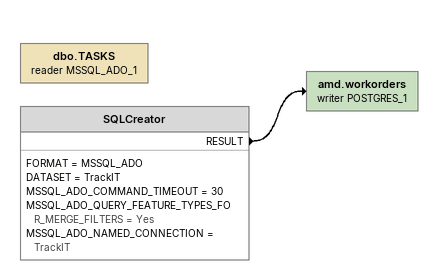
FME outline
dbo.TASKS (reader MSSQL_ADO_1)
SQLCreator
    FORMAT = MSSQL_ADO
    DATASET = TrackIT
    MSSQL_ADO_COMMAND_TIMEOUT = 30
    MSSQL_ADO_QUERY_FEATURE_TYPES_FOR_MERGE_FILTERS = Yes
    MSSQL_ADO_NAMED_CONNECTION = TrackIT
    RESULT -> amd.workorders (writer POSTGRES_1)
amd.workorders (writer POSTGRES_1)
